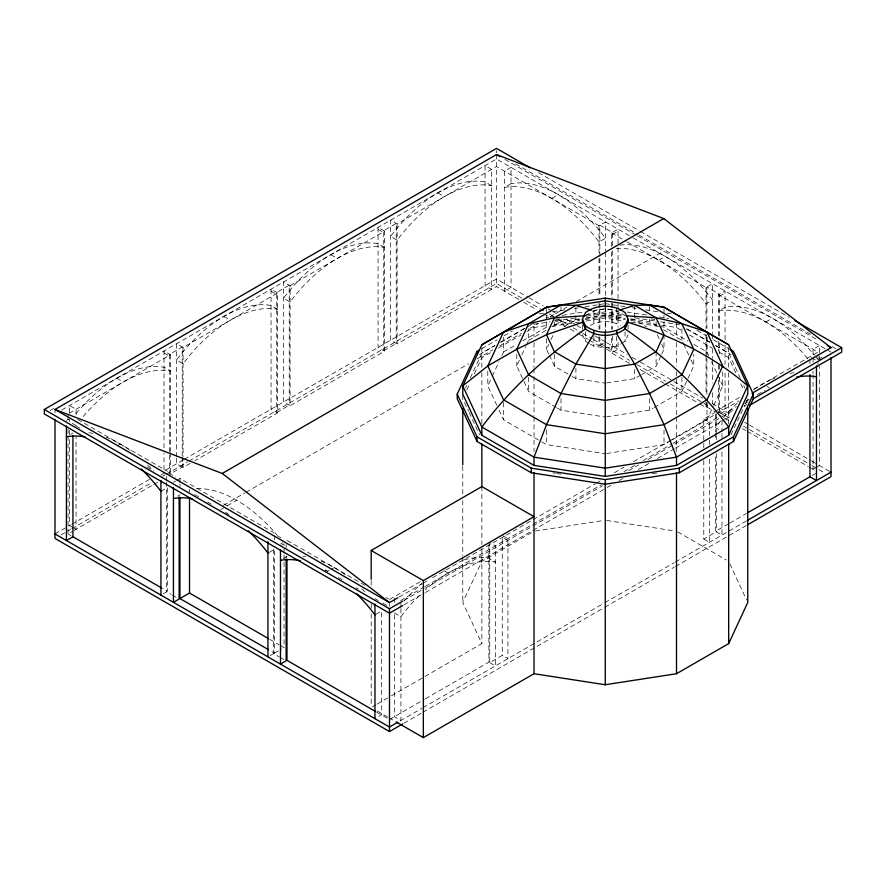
<?xml version="1.0" encoding="UTF-8"?>
<svg xmlns="http://www.w3.org/2000/svg" width="886" height="886" viewBox="0 0 886 886"><rect width="100%" height="100%" fill="white"/><g stroke="black" fill="none" stroke-linecap="round" stroke-linejoin="round"><path stroke-width="0.66" stroke-dasharray="4.43 3.32" d="M465.659 387.902L466.822 385.41M470.289 377.934L481.862 353.005L494.897 345.474M466.822 390.017L469.713 383.793M474.342 373.814L481.862 357.612L491.342 352.141M496.791 405.267L487.798 385.897L491.73 377.414M492.295 376.207L499.039 361.676M501.841 355.618L503.536 351.986L503.536 337.344M556.386 407.505L528.61 391.479L516.76 365.929L519.584 359.849M521.832 354.976L525.786 346.459M526.35 345.241L528.61 340.379L528.61 328.839M548.788 354.101L546.54 349.261L548.788 344.41M551.037 339.571L554.403 332.305M391.424 695.82L481.862 643.613L462.769 602.48L481.862 561.336L534.014 531.223M621.451 343.391L625.04 341.32L628.096 334.731M641.796 374.479L656.116 366.206L661.178 355.308M661.742 354.101L663.991 349.261L663.991 336.049M654.145 407.505L681.91 391.479L693.771 365.929L693.771 354.389M672.363 439.799L706.995 419.809L713.175 406.486M713.739 405.267L722.732 385.897L722.732 371.256M730.983 434.893L740.242 414.947M740.818 413.707L744.86 404.98M745.447 403.728L747.175 399.996M50.28 410.451L53.869 408.38M61.71 410.03L496.514 159.004L632.227 237.359M69.186 413.253L170.533 354.721L164.021 350.967L164.021 451.771M176.547 456.866L176.547 343.735L183.059 347.489L277.551 292.934L277.551 412.965L195.02 460.62M290.076 285.702L384.568 231.146L384.568 351.177L290.076 405.733L290.076 285.702L283.564 281.947L283.564 401.978L289.235 405.256L289.235 285.226L276.72 292.446L276.72 412.477L271.038 409.21L271.038 289.179L277.551 292.934M384.568 231.146L378.067 227.392L378.067 347.423L383.738 350.69L383.738 230.659L396.252 223.438L396.252 343.469L390.582 340.191L390.582 220.16L397.094 223.914L496.503 166.524L599.025 225.708L605.526 221.943L605.526 250.915M66.428 420.507L68.599 419.255M70.769 434.262L72.94 433.01M116.941 445.902L120.197 444.019M551.768 198.431L558.28 194.665M54.998 533.937L70.559 524.955M71.755 524.268L149.524 479.359M183.025 460.022L164.021 470.998L164.021 453.145M184.222 459.336L496.514 279.035L527.679 297.031M160.931 475.062L165.272 472.559M60.99 534.989L70.559 529.463M71.755 528.776L150.72 483.18M162.692 476.269L165.084 474.896M166.28 474.198L187.81 461.772M189.006 461.074L496.514 283.542L521.688 298.084M182.217 457.386L182.217 467.044L169.702 474.265L169.702 354.234L182.217 347.013L182.217 456.002M276.72 412.477L289.235 405.256M383.738 350.69L396.252 343.469M68.034 435.99L68.034 533.937L72.619 531.301M73.759 530.636L152.591 485.107M153.787 484.42L158.572 481.663M190.235 463.378L183.059 467.52L183.059 457.84M518.875 299.468L496.503 286.555L397.094 343.945L397.094 223.914M173.446 482.294L175.616 481.032M176.702 480.411L179.958 478.529L274.461 533.084M160.931 491.331L167.443 487.566L167.443 591.339L162.659 588.57M611.539 246.485L611.539 232.929L618.051 229.175L618.051 245.444M612.381 234.436L618.051 231.157M177.787 496.049L179.958 494.798M481.774 348.685L497.09 339.836M504.156 335.761L512.396 330.999M500.823 342.051L524.534 328.363M530.459 324.94L534.014 322.892L534.014 337.134M479.415 354.655L494.731 345.806M500.623 342.406L525.354 328.13M526.539 327.455L531.246 324.73M223.438 505.33L244.979 492.893M246.175 492.206L468.727 363.714M477.1 358.885L492.649 349.904M499.837 345.761L521.367 333.324M529.75 328.485L538.123 323.656M550.084 316.745L566.841 307.077M576.409 301.55L663.758 251.115M498.453 348.032L520.979 335.03M526.904 331.608L534.014 327.499L548.799 325.206M220.703 509.572L225.044 507.058M227.215 505.806L236.784 500.291M658.785 260.218L665.297 256.453M503.536 351.986L516.671 344.399M522.64 340.955L546.529 327.155L550.627 326.524M528.61 340.379L547.127 329.692M552.908 326.347L561.004 321.673L579.787 318.772M563.961 326.79L575.9 319.89L579.909 319.281M585.491 315.748C596.821 307.176 613.71 307.176 625.04 315.748M590.264 325.383C599.113 320.4 611.406 320.4 620.266 325.383M163.201 593.786L166.601 591.815L171.153 594.44M599.855 336.979L599.855 345.252L605.526 341.974M626.9 241.8L706.042 287.496L712.554 283.73L712.554 333.402M605.26 347.91L616.678 346.149L620.266 344.078M280.474 544.082L282.734 542.764M606.688 349.195L612.381 352.484L618.051 349.206L618.051 340.966M269.034 552.487L274.461 549.353L274.461 653.115L269.676 650.357M281.637 545.211L284.029 543.827L284.029 553.517M718.557 335.894L718.557 294.717L725.069 290.962L725.069 339.615M719.399 296.223L725.069 292.945M283.719 558.468L286.975 556.585M606.6 382.951L634.631 378.621L640.6 375.177M325.339 570.019A122.024 70.448 60 0 1 327.72 571.359L329.891 570.108M330.976 569.476L334.232 567.594M765.803 321.995L772.315 318.24M606.6 416.819L649.516 410.185L652.993 408.18M270.219 655.574L273.619 653.602L279.311 656.891M274.461 653.115L281.637 648.973M706.873 402.897L706.873 407.039L709.143 405.733M389.497 599.49L420.396 581.659M715.467 411.303L741.449 396.297M753.266 389.475L817.966 352.107L718.557 294.717M703.783 447.984L703.783 419.012L715.168 412.444M399.065 597.053L421.791 583.929M422.987 583.232L427.783 580.474M432.567 577.705L531.877 520.37M533.073 519.683L595.292 483.767M596.488 483.069L600.077 480.998M614.43 472.714L623.999 467.188M633.579 461.661L668.277 441.627M669.473 440.929L716.132 413.995M717.328 413.297L738.869 400.871M606.633 453.499L664.002 444.628L671.167 440.486M720.528 413.607L725.069 410.993L725.069 371.19M376.052 614.275L381.478 611.141L381.478 714.902L377.137 717.405M424.549 586.787L400.915 600.42L398.744 599.169M425.391 586.299L601.273 484.753M623.999 471.629L634.775 465.405M643.147 460.576L671.865 443.997M673.061 443.299L720.916 415.667M721.979 415.058L736.476 406.685M746.045 401.159L749.146 399.376M757.408 394.602L764.496 390.505M822.064 357.279L816.471 360.502L809.948 356.737M403.85 600.464L424.184 588.725M425.38 588.038L602.436 485.816M628.75 470.621L638.33 465.095M647.899 459.568L720.872 417.439M722.068 416.741L734.029 409.841M744.794 403.628L747.186 402.244M403.85 604.905L424.184 593.166M425.38 592.479L606.024 488.186M607.22 487.488L610.808 485.417M619.181 480.589L622.769 478.518M638.33 469.536L650.291 462.625M657.467 458.483L674.213 448.814M675.409 448.128L724.46 419.809M725.656 419.111L731.637 415.667M372.375 706.818L375.952 704.758M377.137 704.071L390.228 696.507M815.231 468.052L813.06 469.314L813.06 375.232M816.316 467.431L819.572 465.549L819.572 366.217M389.497 719.521L424.316 699.431M425.513 698.733L488.906 662.13L488.906 542.099M728.624 523.737L715.467 531.334L715.467 453.853M729.82 523.05L746.566 513.382M812.24 475.45L815.674 473.467M489.748 662.617L495.418 665.895L495.418 545.865L489.748 542.586L489.748 662.617L502.262 655.385L507.933 658.663L507.933 538.633L502.262 535.354M703.783 460.399L703.783 539.042L716.298 531.821L721.979 535.089L721.979 451.362M400.262 720.827L421.791 708.401M422.987 707.704L603.665 603.399M604.861 602.713L674.257 562.643M675.453 561.957L746.045 521.189M403.85 723.264L421.791 712.909M422.987 712.222L603.665 607.907M604.861 607.22L674.257 567.151M675.453 566.464L746.045 525.708M539.397 313.81L543.428 313.19M552.831 311.739L564.936 309.867M574.35 308.406L578.381 307.785M585.103 306.744L603.92 303.832M546.053 317.83L548.744 317.409M550.084 317.199L554.127 316.579M562.2 315.327L583.73 311.994M593.155 310.543L605.26 308.671L617.376 310.543M555.522 319.558L559.553 318.938M586.443 314.774L605.26 311.861L624.087 314.774M533.937 324.309L550.084 321.817M555.467 320.987L575.656 317.864M586.421 316.191L605.26 313.279L624.109 316.191M586.488 317.731L605.26 314.829L624.043 317.731M585.247 318.451L605.26 315.35L625.283 318.451M554.182 324.376L579.721 320.433M585.103 319.591L605.26 316.479L625.427 319.591M551.989 326.314L579.311 322.083M586.144 321.031L605.26 318.074L624.386 321.031M652.317 473.733L657.689 472.902M535.365 531.024L603.92 520.414M605.26 303.621L625.427 306.744M632.15 307.785L636.181 308.406M645.595 309.867L657.689 311.739M667.103 313.19L671.134 313.81M626.801 311.994L648.33 315.327M659.095 317L668.509 318.451M650.966 318.938L654.998 319.558M634.874 317.864L655.053 320.987M660.435 321.817L673.903 323.899M675.243 324.11L679.285 324.73L681.633 326.092M630.743 318.772L649.516 321.673L657.622 326.347M630.622 319.281L634.631 319.89L646.57 326.79M630.81 320.433L656.349 324.376M661.72 325.206L676.505 327.499L683.627 331.608M631.22 322.083L658.531 326.314M659.904 326.524L664.002 327.155L687.89 340.955M590.264 344.078L593.853 346.149L603.997 347.722M572.323 376.55L575.9 378.621L605.26 383.162M557.538 408.18L561.004 410.185L605.26 417.029M541.756 441.87L546.529 444.628L605.26 453.71M552.831 472.902L555.522 473.323M556.873 473.523L560.904 474.154M606.611 520.414L673.825 530.814M538.455 172.604L639.138 230.725M640.334 231.423L788.961 317.232M515.685 163.899L637.942 234.48M639.138 235.167L811.731 334.819M832.109 346.581L835.708 348.663M504.876 159.391L636.281 235.255M637.477 235.942L816.659 339.404M633.18 237.913L831.002 352.119M611.539 232.929L625.715 241.114M696.95 330.323L706.375 335.761M713.44 339.836L728.757 348.685M687.182 329.049L709.697 342.051M715.633 345.474L728.669 353.005L740.242 377.934M686.351 328.806L709.907 342.406M715.799 345.806L731.105 354.655M689.552 335.03L712.067 348.032M719.188 352.141L728.669 357.612L736.188 373.814M437.828 192.882L444.34 196.637M767.054 386.529L769.225 387.78M693.86 344.399L706.995 351.986L708.678 355.618M663.404 329.692L681.91 340.379L683.04 342.816M528.876 297.718L543.262 306.024M548.057 308.793L551.657 310.875M552.853 311.562L557.648 314.331M566.043 319.181L575.634 324.719M576.83 325.406L582.833 328.872M594.816 335.794L605.603 342.018M606.666 342.638L627.188 354.478M631.984 357.246L639.171 361.399M640.379 362.097L672.74 380.781M673.947 381.478L702.72 398.091M712.311 403.628L731.493 414.703M744.672 422.312L748.271 424.394M749.467 425.081L810.612 460.377M811.82 461.074L817.811 464.53M819.007 465.228L831.002 472.149M526.483 300.852L544.469 311.23M549.265 313.998L556.452 318.152M557.648 318.838L568.447 325.073M573.242 327.842L581.626 332.682M582.833 333.38L592.424 338.917M593.62 339.604L605.603 346.526M606.81 347.223L629.581 360.369M636.779 364.523L665.552 381.135M670.348 383.904L702.72 402.598M703.916 403.285L708.711 406.054M718.302 411.591L730.285 418.513M743.476 426.133L748.271 428.902M749.467 429.588L810.612 464.895M811.82 465.582L817.811 469.048M819.007 469.735L824.999 473.202M599.855 345.252L605.548 348.541M706.873 407.039L714.847 411.636M523.659 302.226L536.816 309.823M543.993 313.965L548.777 316.734M554.758 320.178L565.523 326.402M570.307 329.16L577.484 333.302M578.68 334L588.26 339.526M589.456 340.213L599.025 345.739L599.025 336.049M629.481 363.326L611.539 352.96L611.539 336.359M640.246 369.54L664.168 383.35M665.364 384.037L698.866 403.385M700.062 404.071L706.042 407.527L706.042 401.989M724.538 418.203L729.322 420.972M742.479 428.558L746.067 430.64M747.263 431.327L808.276 466.545M809.472 467.243L815.02 470.444M582.434 334.731L585.491 341.32L589.068 343.391M378.067 229.374L383.738 232.653M703.783 419.012L709.453 422.29L709.453 438.847M718.723 429.444L715.467 427.573A122.024 70.448 -60 0 1 722.644 418.546M549.353 355.308L554.403 366.206L571.127 375.863M330.81 254.67L337.322 258.424M499.039 410.118L503.536 419.809L540.56 441.184M703.783 539.042L709.453 542.321L709.453 456.777M271.038 291.162L276.72 294.429M677.701 531.91L726.298 559.974M223.793 316.457L230.305 320.211M507.933 540.615L502.262 537.337L502.262 655.385M164.021 352.949L169.702 356.216M116.775 378.244L123.287 381.999M443.831 570.639L448.172 573.142M182.217 467.044L176.547 463.766L176.547 458.25M77.669 419.477L167.443 471.308M364.943 585.325L286.975 540.316L286.975 544.381M386.063 597.507L388.356 598.836M168.883 473.102L175.705 477.045M277.041 535.543L281.593 538.167M76.041 425.546L69.529 421.791L69.529 419.078M75.886 425.956L80.604 428.691M146.755 466.878L153.843 470.964M194.71 494.565L199.439 497.29M207.712 502.063L211.256 504.112M225.421 512.296L227.791 513.659M325.361 569.986L327.72 571.359M338.352 577.495L341.896 579.544M356.072 587.728L358.431 589.09M374.966 598.637L378.322 600.575M382.785 603.144L387.26 605.725M394.414 612.924L400.915 616.689A122.024 70.448 -60 0 1 421.526 593.387M269.676 639.304L279.245 644.831M280.441 645.529L284.029 647.6L284.029 561.813M72.785 527.436L69.529 525.553L69.529 438.636M73.87 528.056L76.052 529.319L76.052 436.876M377.115 710.926L387.78 717.084M388.965 717.771L394.89 721.193M387.215 718.203L376.694 712.145M68.034 533.937L70.98 535.642M172.294 595.104L176.846 597.729M280.452 657.545L283.863 659.516M743.708 385.41L744.86 387.902M740.818 383.793L743.708 390.017M711.491 361.676L717.117 373.781M717.671 374.988L722.732 385.897M683.604 344.023L688.688 354.976M690.947 359.849L693.771 365.929M657.246 334.731L659.494 339.571M661.742 344.41L663.991 349.261M729.82 563.828L746.599 599.977M464.508 402.488L468.55 411.215M469.137 412.455L479.547 434.893M819.572 360.436L819.572 345.518L813.06 349.283L813.06 364.19M817.966 354.876L817.966 364.534M813.06 371.079L813.06 374.113M809.959 359.45L809.948 363.637M747.762 398.744L747.762 401.502M728.669 347.511L728.669 367.247M728.669 372.751L728.669 423.685M725.069 345.108L725.069 364.323M721.979 420.485L721.979 431.327M721.979 433.52L721.979 437.64M719.399 336.027L719.399 294.241L706.873 287.009L706.873 329.78M719.399 342.893L719.399 353.868M719.399 364.855L719.399 368.975M719.399 377.203L719.399 414.271M718.557 341.42L718.557 351.111M718.557 364.943L718.557 370.481M718.557 380.16L718.557 409.221M716.298 413.773L716.298 434.361M716.298 435.735L716.298 439.844M716.298 453.577L716.298 531.821M715.467 414.017L715.467 431.715M715.467 433.099L715.467 440.021M712.554 334.786L712.554 338.917M712.554 348.575L712.554 358.232M712.554 359.616L712.554 383.073M712.554 392.731L712.554 403.761M709.453 440.22L709.453 444.362M706.995 337.344L706.995 351.986M706.995 402.499L706.995 419.809M706.873 336.68L706.873 357.368M706.873 358.752L706.873 395.998M706.042 287.496L706.042 328.662M706.042 334.199L706.042 354.954M706.042 356.327L706.042 395.067M681.91 328.839L681.91 340.379M681.91 377.37L681.91 391.479M676.505 322.892L676.505 337.134M676.505 342.638L676.505 366.04M676.505 371.544L676.505 415.6M676.505 416.974L676.505 451.384M664.002 308.527L664.002 313.843M664.002 315.183L664.002 320.499M664.002 321.839L664.002 327.155M664.002 429.987L664.002 444.628M656.116 321.74L656.116 329.67M656.116 351.687L656.116 366.206M649.516 306.29L649.516 311.418M649.516 319.104L649.516 321.673M649.516 398.645L649.516 410.185M634.631 305.371L634.631 319.89M634.631 369.373L634.631 378.621M628.096 325.096L628.096 329.227M625.04 331.685L625.04 341.32M618.051 247.626L618.051 298.416M618.051 303.909L618.051 309.402M618.051 310.776L618.051 327.244M616.678 307.785L616.678 323.312M616.678 336.514L616.678 346.149M612.381 245.411L612.381 232.453L599.855 225.221L599.855 256.951M612.381 250.904L612.381 297.574M612.381 303.067L612.381 329.149M612.381 336.004L612.381 352.484M611.539 251.967L611.539 297.618M611.539 303.156L611.539 329.448M605.526 252.3L605.526 296.445M605.526 307.486L605.526 330.943M605.26 306.013L605.26 331.619M599.855 258.335L599.855 296.965M599.855 303.865L599.855 308.007M599.855 309.38L599.855 330.079M599.025 225.708L599.025 253.042M599.025 258.579L599.025 297.308M599.025 302.846L599.025 329.138M593.853 310.92L593.853 323.312M593.853 336.514L593.853 346.149M585.491 331.685L585.491 341.32M582.434 325.096L582.434 329.227M575.9 308.007L575.9 319.89M575.9 368.055L575.9 378.621M561.004 306.29L561.004 311.418M561.004 319.104L561.004 321.673M561.004 398.645L561.004 410.185M554.403 321.74L554.403 329.67M554.403 354.322L554.403 366.206M546.529 308.527L546.529 313.843M546.529 315.183L546.529 320.499M546.529 321.839L546.529 327.155M546.54 338.696L546.54 349.261M546.529 429.987L546.529 444.628M534.014 342.638L534.014 367.424M534.014 368.797L534.014 415.6M534.014 416.974L534.014 451.384M528.61 377.37L528.61 391.479M516.76 354.389L516.76 365.929M503.536 402.499L503.536 419.809M496.514 150.609L496.514 152.824M496.514 154.563L496.503 286.555M487.798 371.256L487.798 385.897M481.862 347.511L481.862 367.247M481.862 372.751L481.862 423.685M481.862 486.58L481.862 544.436M481.862 548.955L481.862 643.613M462.769 395.289L462.769 401.502M462.769 466.191L462.769 495.108M462.769 500.612L462.769 555.677M462.769 557.05L462.769 602.48M400.915 603.133L400.915 607.32M400.915 608.549L400.915 720.451L394.414 716.696L394.414 611.838M394.414 598.039L394.414 603.565M389.497 603.632L389.497 606.389M371.19 580.784L371.19 586.288M371.19 604.197L371.19 608.328M371.19 613.843L371.19 706.131M286.145 544.934L286.145 547.703M286.145 555.976L286.145 558.734M284.029 554.902L284.029 560.439M274.461 535.797L274.461 539.862M273.619 549.287L273.619 653.602M189.526 489.271L189.526 492.04M183.059 347.489L183.059 456.456M179.958 478.529L179.958 482.593M179.958 483.955L179.958 486.669M170.533 354.721L170.533 451.229M170.533 452.613L170.533 473.368M166.601 476.513L166.601 480.633M166.601 482.006L166.601 591.815M76.052 414.803L76.041 409.277L69.529 405.522L69.529 413.651M69.529 430.352L69.529 437.252M68.034 415.29L68.034 420.806M68.034 429.09L68.034 434.605M54.998 409.465L54.998 412.798M226.949 513.437A122.024 70.448 60 0 1 229.02 514.832M196.714 488.551A122.024 70.448 60 0 1 276.842 534.812M807.5 358.476A122.024 70.448 60 0 0 718.557 310.986L725.069 307.232A122.024 70.448 60 0 1 814.012 354.721M814.821 355.707A122.024 70.448 60 0 1 818.011 359.738M616.279 248.601A122.024 70.448 60 0 1 706.042 303.754L712.554 300A122.024 70.448 60 0 0 619.214 245.245M723.463 417.583A122.024 70.448 -60 0 1 738.06 402.41M754.396 389.286A122.024 70.448 -60 0 1 769.845 380.249M771.03 379.684A122.024 70.448 -60 0 1 776.933 377.17M790.013 373.383A122.024 70.448 -60 0 1 793.934 372.751M744.572 406.165A122.024 70.448 -60 0 1 746.577 404.348M404.071 601.029A122.024 70.448 -60 0 1 422.035 583.32M464.02 559.874A122.024 70.448 -60 0 1 488.906 558.368L495.418 562.134A122.024 70.448 -60 0 0 425.524 589.711M83.218 416.531A122.024 70.448 -60 0 1 170.533 370.99L164.021 367.225A122.024 70.448 -60 0 0 74.269 415.711M303.012 556.319A122.024 70.448 60 0 1 305.615 556.718M321.186 561.215A122.024 70.448 60 0 1 345.651 575.069M361.865 588.791A122.024 70.448 60 0 1 365.774 592.701M88.965 432.745A122.024 70.448 60 0 1 92.897 433.376M105.966 437.175A122.024 70.448 60 0 1 130.585 450.752M147.818 465.216A122.024 70.448 60 0 1 152.702 470.134M511.034 167.388L504.511 171.153L504.511 291.184L511.034 287.418L511.034 167.388M511.034 183.657L504.522 187.411A122.024 70.448 60 0 1 599.025 241.967L605.526 238.212A122.024 70.448 60 0 0 511.034 183.657M491.586 169.359L485.085 165.604L485.085 285.635L491.586 289.39L491.586 169.359M491.586 185.628L485.085 181.863A122.024 70.448 -60 0 0 390.582 236.429L397.094 240.184A122.024 70.448 -60 0 1 491.586 185.628M384.568 247.415L378.067 243.65A122.024 70.448 -60 0 0 283.564 298.217L290.076 301.971A122.024 70.448 -60 0 1 384.568 247.415M277.551 309.203L271.038 305.437A122.024 70.448 -60 0 0 176.547 360.004L183.059 363.758A122.024 70.448 -60 0 1 277.551 309.203"/><path stroke-width="1.33" d="M729.931 349.361L733.464 351.399L753.299 394.137L753.299 398.744L733.464 441.483L679.285 472.759L605.26 484.21L531.246 472.759L477.067 441.483L457.231 398.744L457.231 394.137L477.067 351.399L479.415 350.036M481.862 344.765L462.769 385.897L462.769 394.137L481.862 435.27L534.014 465.383L605.26 476.402L676.505 465.383L728.669 435.27L747.762 394.137L747.762 385.897L728.669 344.765L664.002 307.187L605.26 298.106L546.529 307.187L481.862 344.765L546.529 307.187L561.004 305.005L575.9 305.371L605.26 300.83L634.631 305.371L649.516 305.005L664.002 307.187L676.505 314.652M582.434 319.193L585.491 312.603C596.821 304.042 613.71 304.042 625.04 312.603L628.096 319.193L628.096 322.338L625.04 328.927C613.71 337.5 596.821 337.5 585.491 328.927L582.434 322.338L582.434 319.193L585.491 325.793L585.491 328.927C546.219 356.039 510.358 388.633 481.862 427.03L481.862 435.27M728.669 435.27L728.669 427.03C700.162 388.633 664.312 356.039 625.04 328.927L625.04 325.793L628.096 319.193M733.464 441.483L733.464 436.864L753.299 394.137M396.086 721.88L423.342 737.617L534.014 673.725L605.26 684.745L676.505 673.725L728.669 643.613L747.762 602.48L747.762 408.38M402.654 605.603L389.486 613.201L44.3 413.906L44.3 409.465L496.514 148.383L530.072 167.764M397.869 597.74L389.486 602.58L54.998 409.465L496.514 154.563L663.758 218.565L831.002 347.677L752.026 393.273M161.462 587.883L72.94 536.772L66.428 540.538L66.428 425.922M54.998 409.465L222.242 473.467L663.758 218.565M561.004 305.005L528.61 323.711L503.536 332.017L487.798 365.929L462.769 385.897L481.862 427.03L534.014 457.143L605.26 468.162L676.505 457.143L728.669 427.03L747.762 385.897C713.463 355.818 671.422 335.75 628.096 322.338M585.491 325.793C596.821 334.354 613.71 334.354 625.04 325.793M179.958 497.567L179.958 598.559L189.526 593.033L268.48 638.618M371.19 550.483L481.862 486.58L534.014 516.693L423.342 580.596L371.19 550.483L371.19 579.4M44.3 409.465L389.486 608.76L402.654 601.162M753.178 398.789L841.7 347.677L841.7 352.119L749.578 405.301M457.231 394.137L477.067 436.864L531.246 468.151L605.26 479.603L679.285 468.151L733.464 436.864M747.762 512.684L809.959 476.779L816.471 480.533L816.471 365.929M397.869 722.212L389.486 727.052L54.998 533.937M747.241 520.503L831.002 472.149M54.998 419.421L54.998 538.444L389.486 731.559L402.654 723.962M747.241 525.01L831.002 476.657L831.002 357.634M582.434 322.338L546.54 334.731L516.76 349.261L487.798 365.929L503.536 399.841L546.529 424.66L605.26 433.752L664.002 424.66L706.995 399.841L722.732 365.929L706.995 332.017L681.91 323.711L656.116 317.775L626.391 315.837M619.248 310.133L634.631 305.371L656.116 317.775L663.991 334.731L656.116 351.687L634.631 364.091L605.26 368.631L575.9 364.091L554.403 351.687L546.54 334.731L554.403 317.775L575.9 305.371L591.283 310.133M585.491 315.748L554.403 317.775L528.61 323.711L516.76 349.261L528.61 374.811L561.004 393.517L605.26 400.361L649.516 393.517L681.91 374.811L693.771 349.261L681.91 323.711L649.516 305.005M794.952 320.688L841.7 347.677M496.514 154.563L500.092 156.634M827.413 345.606L831.002 347.677M677.701 315.327L728.669 344.765M179.958 598.559L268.48 649.671M375.498 711.458L286.975 660.347L286.975 559.354M222.242 473.467L389.486 602.58M809.948 374.667L809.959 476.779M728.669 444.008L728.669 643.613M679.285 468.151L679.285 472.759M676.505 465.383L676.505 457.143L664.002 424.66L649.516 393.517L634.631 364.091L616.678 333.756L616.678 330.611M676.505 472.747L676.505 673.725M605.26 298.106L605.26 305.592M605.26 332.383L605.26 476.402M605.26 479.603L605.26 684.745M593.853 330.611L593.853 333.756L575.9 364.091L561.004 393.517L546.529 424.66L534.014 457.143L534.014 465.383M534.014 472.736L534.014 673.725M531.246 468.151L531.246 472.759M481.862 443.997L481.862 486.58M477.067 351.399L477.067 353.702M477.067 436.864L477.067 441.483M462.769 408.38L462.769 464.818M423.342 580.596L423.342 737.617M389.486 608.76L389.486 731.559M374.966 604.053L374.966 718.668M286.145 560.118L286.145 660.834L280.474 664.101L280.474 549.497M267.949 541.579L267.949 656.88M189.526 497.578L189.526 593.033M179.127 496.946L179.127 599.047L173.446 602.325L173.446 487.71M160.931 480.489L160.931 595.093M72.94 435.779L72.94 536.772M173.446 498.552A122.024 70.448 60 0 1 192.085 498.685M248.335 530.769A122.024 70.448 60 0 1 267.949 553.119M796.525 377.137A122.024 70.448 -60 0 1 816.471 376.771M280.474 560.34A122.024 70.448 60 0 1 300.42 560.716M356.338 593.509A122.024 70.448 60 0 1 374.966 614.906M66.428 436.765A122.024 70.448 60 0 1 85.067 436.898M141.306 468.982A122.024 70.448 60 0 1 160.931 491.331"/></g></svg>
